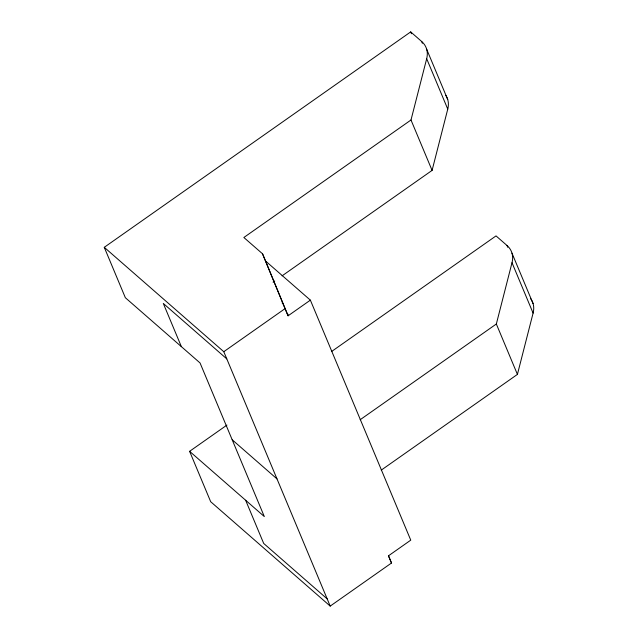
<?xml version="1.0" encoding="UTF-8"?>
<svg xmlns="http://www.w3.org/2000/svg" width="638" height="638" viewBox="0 0 638 638"><rect width="100%" height="100%" fill="white"/><g stroke="black" fill="none" stroke-linecap="round" stroke-linejoin="round"><path stroke-width="0.96" d="M282.068 275.855L432.085 170.394L411 119.992L426.678 58.72A35.01 23.423 -22.7 0 0 421.63 41.454L410.689 31.9L104.273 247.313L125.351 297.715L200.053 362.958L264.307 516.557L189.606 451.321L226.929 425.083M432.085 170.394L447.756 109.122A35.01 23.423 -22.7 0 0 445.795 95.373M381.261 470.118L517.418 374.402L496.34 324L512.011 262.728A35.01 23.423 -22.7 0 0 506.971 245.455L496.029 235.9L331.736 351.402M517.418 374.402L533.097 313.122A35.01 23.423 -22.7 0 0 530.457 298.424M411 119.992L243.86 237.495L262.537 253.804L288.081 315.81L310.371 300.147L410.76 540.147L388.478 555.818L391.493 563.019L330.205 606.1L210.692 501.723L189.606 451.321M273.096 282.163L274.731 281.015M104.273 247.313L223.786 351.697L285.074 308.617L262.537 253.804M360.183 419.716L496.34 324M265.552 261.006L310.371 300.147M282.124 302.898L283.623 304.206M226.801 358.899L163.304 303.441L181.375 346.641M232.176 439.757L276.996 478.899M327.19 598.899L263.701 543.448L245.63 500.248M426.655 49.19L447.74 99.584M511.995 253.19L533.073 303.592M421.63 41.454L422.396 43.288M506.971 245.455L507.736 247.289M426.678 58.72L447.756 109.122M512.011 262.728L533.097 313.122M410.689 31.9L411.462 33.734M287.443 313.346L288.209 315.18M285.074 308.617L288.081 315.81M223.786 351.697L330.205 606.1M388.486 555.706L391.493 563.019"/></g></svg>
